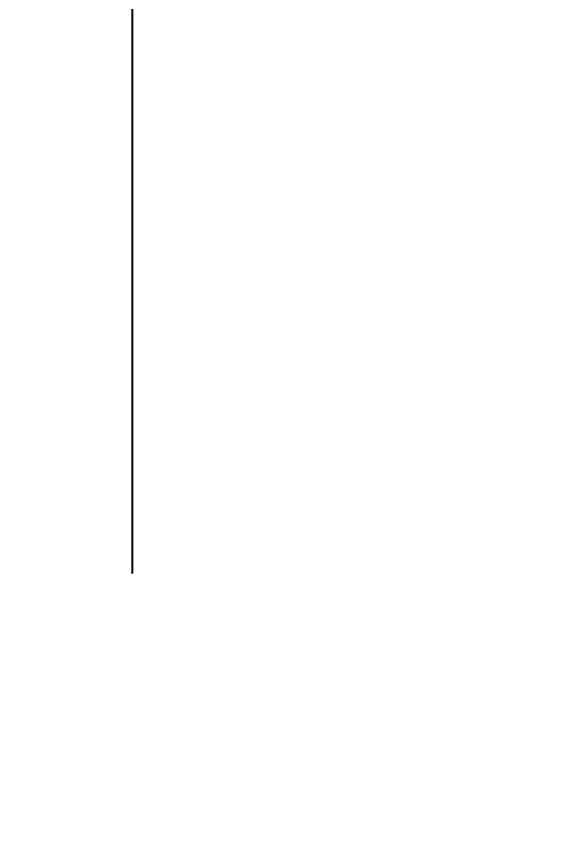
# Model space of a CAD drawing. Header units: inches. Extents: x -12418 to 57169, y -29325 to 19878.
# Drawn here: x 28468.9 to 28625.7, y -6910.6 to -6675.4 of the extents above; entities that cross this region are included whole.
import ezdxf

# ---------------------------------------------------------------- set-up
doc = ezdxf.new("R2010")
doc.units = ezdxf.units.IN
doc.header["$LTSCALE"] = 25
doc.header["$MEASUREMENT"] = 0
doc.linetypes.add('DASHDOT', pattern=[25.4, 12.7, -6.35, 0, -6.35])
doc.layers.get('0').update_dxf_attribs({"color": 8})
doc.layers.get('Defpoints').update_dxf_attribs({"color": 8})
doc.layers.add('T-DATA-DIM', color=251, linetype='DASHDOT', lineweight=25)
doc.layers.add('T-DATA-DIM @ 100', color=251, linetype='DASHDOT', lineweight=25)
doc.styles.add('DC_Simplex', font='SIMPLEX.shx', dxfattribs={"width": 0.7})
doc.dimstyles.new('DevCad-MM', dxfattribs={"dimscale": 0.01, "dimtxt": 2, "dimasz": 2, "dimexe": 1, "dimexo": 1, "dimgap": 0.6, "dimtad": 1, "dimdec": 0, "dimrnd": 10, "dimzin": 1, "dimdsep": 46, "dimtxsty": 'DC_Simplex', "dimblk1": 'OBLIQUE', "dimblk2": 'OBLIQUE', "dimsah": 1, "dimcen": 3, "dimclrd": 256, "dimclre": 256, "dimclrt": 45, "dimadec": 0, "dimazin": 0, "dimtfac": 1, "dimtdec": 0, "dimtix": 1, "dimtmove": 2, "dimatfit": 2, "dimldrblk": 'OBLIQUE', "dimfxl": 1, "dimtolj": 1, "dimtzin": 0, "dimarcsym": 0})

# ---------------------------------------------------------------- blocks, each defined once
blk = doc.blocks.new('_OBLIQUE')
at = {"color": 0, "linetype": 'ByBlock'}
blk.add_line((-0.5, -0.5), (0.5, 0.5), dxfattribs=at)
blk = doc.blocks.new('*D164')
at = {"layer": 'Defpoints', "color": 0, "transparency": 16777216}
for p in [(28501.95, -6447.43), (29146.41, -6447.43, 0), (29146.41, -7469.28, 0)]:
    blk.add_point(p, dxfattribs=at)
at = {"layer": 'T-DATA-DIM', "lineweight": -2, "transparency": 16777216}
for p, q in [((29046.41, -6447.43), (28401.95, -6447.43)), ((28501.95, -7469.28), (28501.95, -6447.43)), ((29046.41, -7469.28), (28401.95, -7469.28))]:
    blk.add_line(p, q, dxfattribs=at)
at = {"layer": 'T-DATA-DIM', "lineweight": -2, "transparency": 16777216, "xscale": 200, "yscale": 200, "zscale": 200}
for p, rotation in [((28501.95, -6447.43), 90), ((28501.95, -7469.28), 270)]:
    blk.add_blockref('_OBLIQUE', p, dxfattribs=dict(at, rotation=rotation))
at = {"layer": 'T-DATA-DIM', "color": 45, "transparency": 16777216, "insert": (28341.95, -6958.35), "char_height": 200, "attachment_point": 5, "rotation": 90, "style": 'DC_Simplex'}
blk.add_mtext('\\A1;1020', dxfattribs=at)

msp = doc.modelspace()

# ---------------------------------------------------------------- dimensions: what is measured, and where the dimension line sits
at = {"layer": 'T-DATA-DIM @ 100'}
dim = msp.add_linear_dim(base=(28501.95, -6447.43), p1=(29146.41, -7469.28, 0), p2=(29146.41, -6447.43, 0), angle=90, dimstyle='DevCad-MM', override={"dimscale": 100, "dimtix": 1, "dimtofl": 1, "dimtmove": 2, "dimatfit": 2}, dxfattribs=at)
dim.commit()
dim.dimension.update_dxf_attribs({"geometry": '*D164', "text_midpoint": (28341.95, -6958.35)})

doc.saveas('drawing.dxf')
